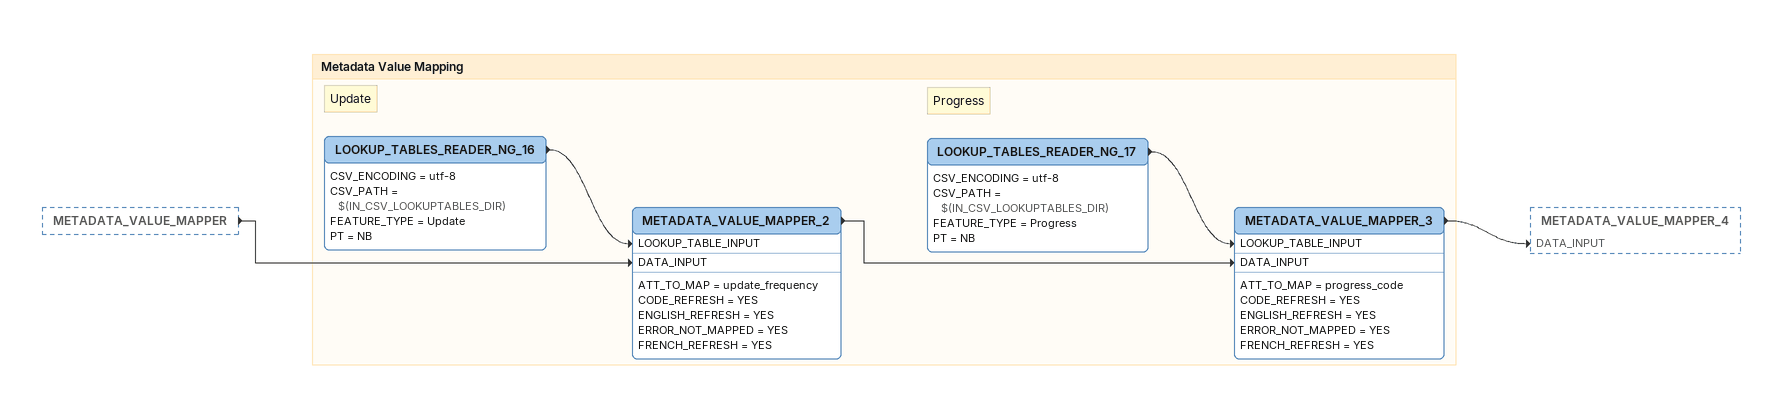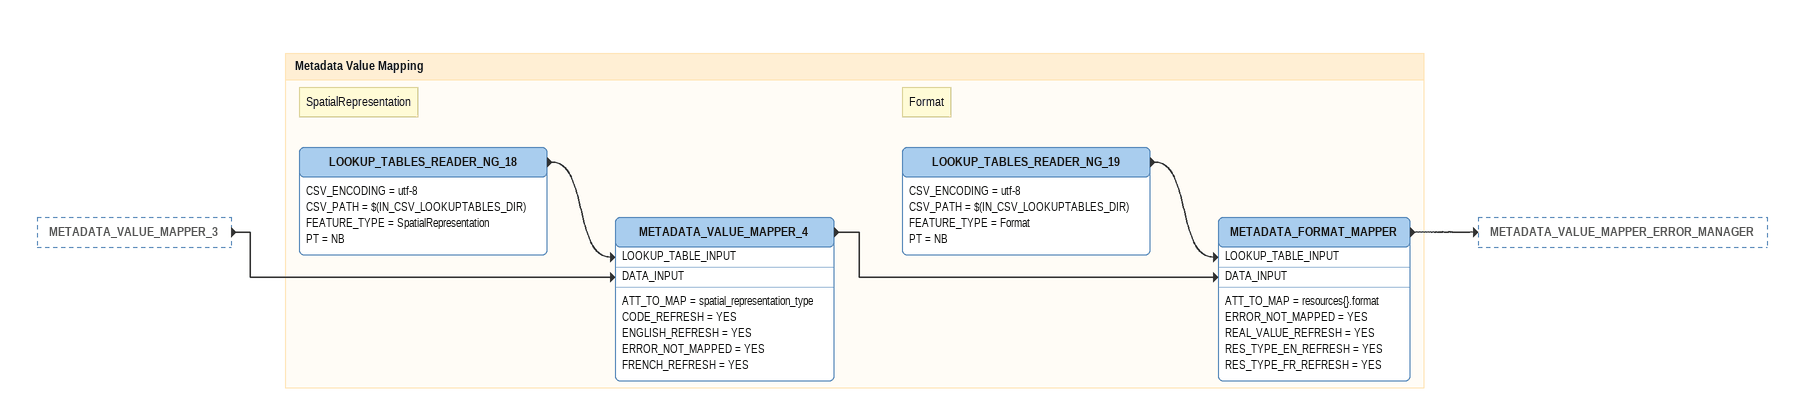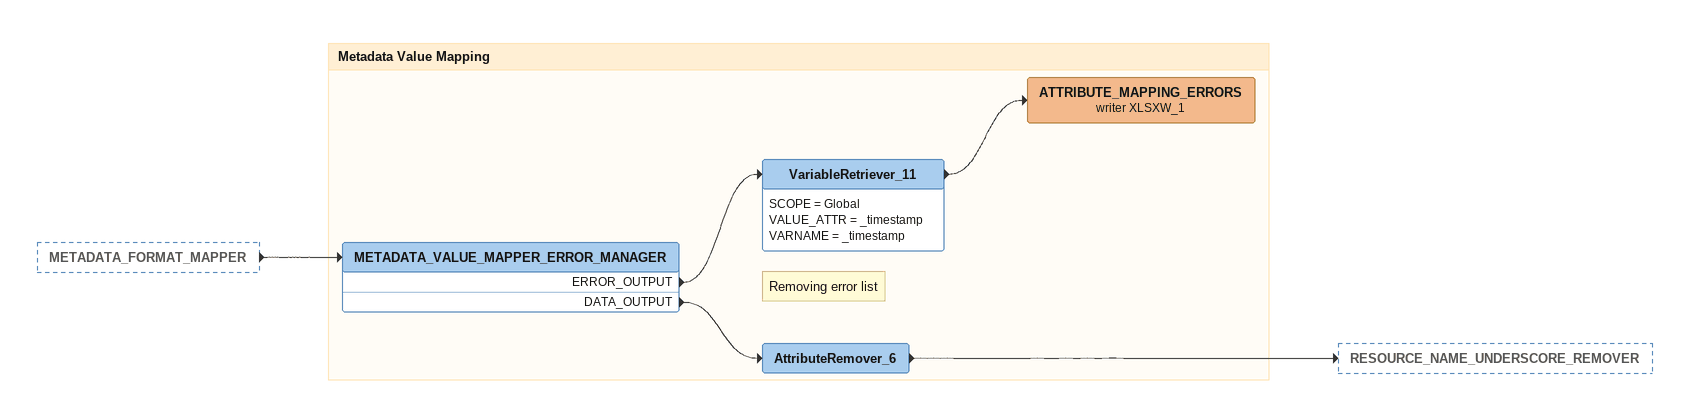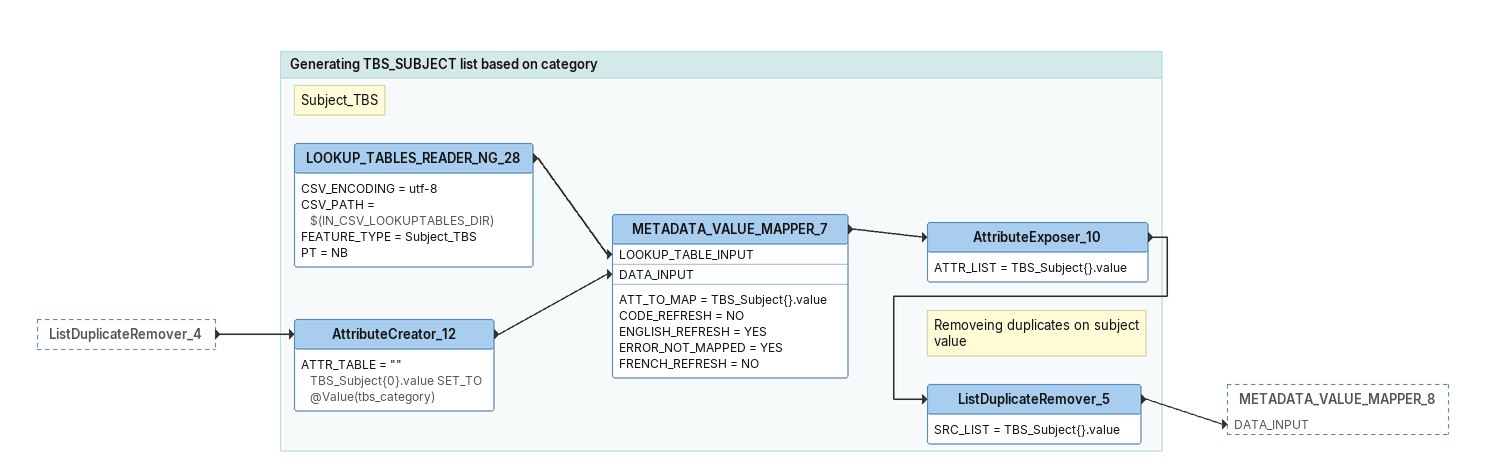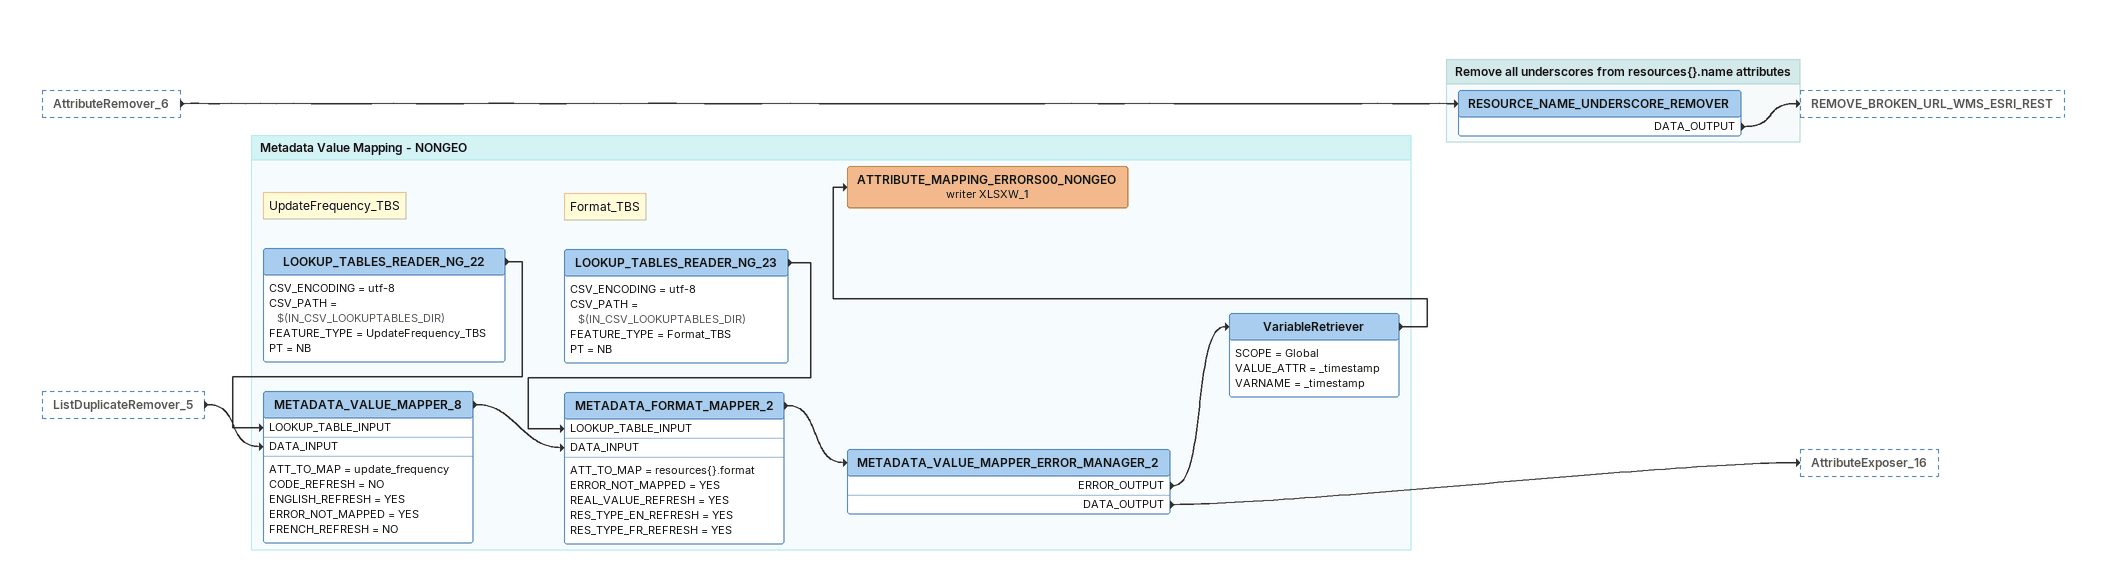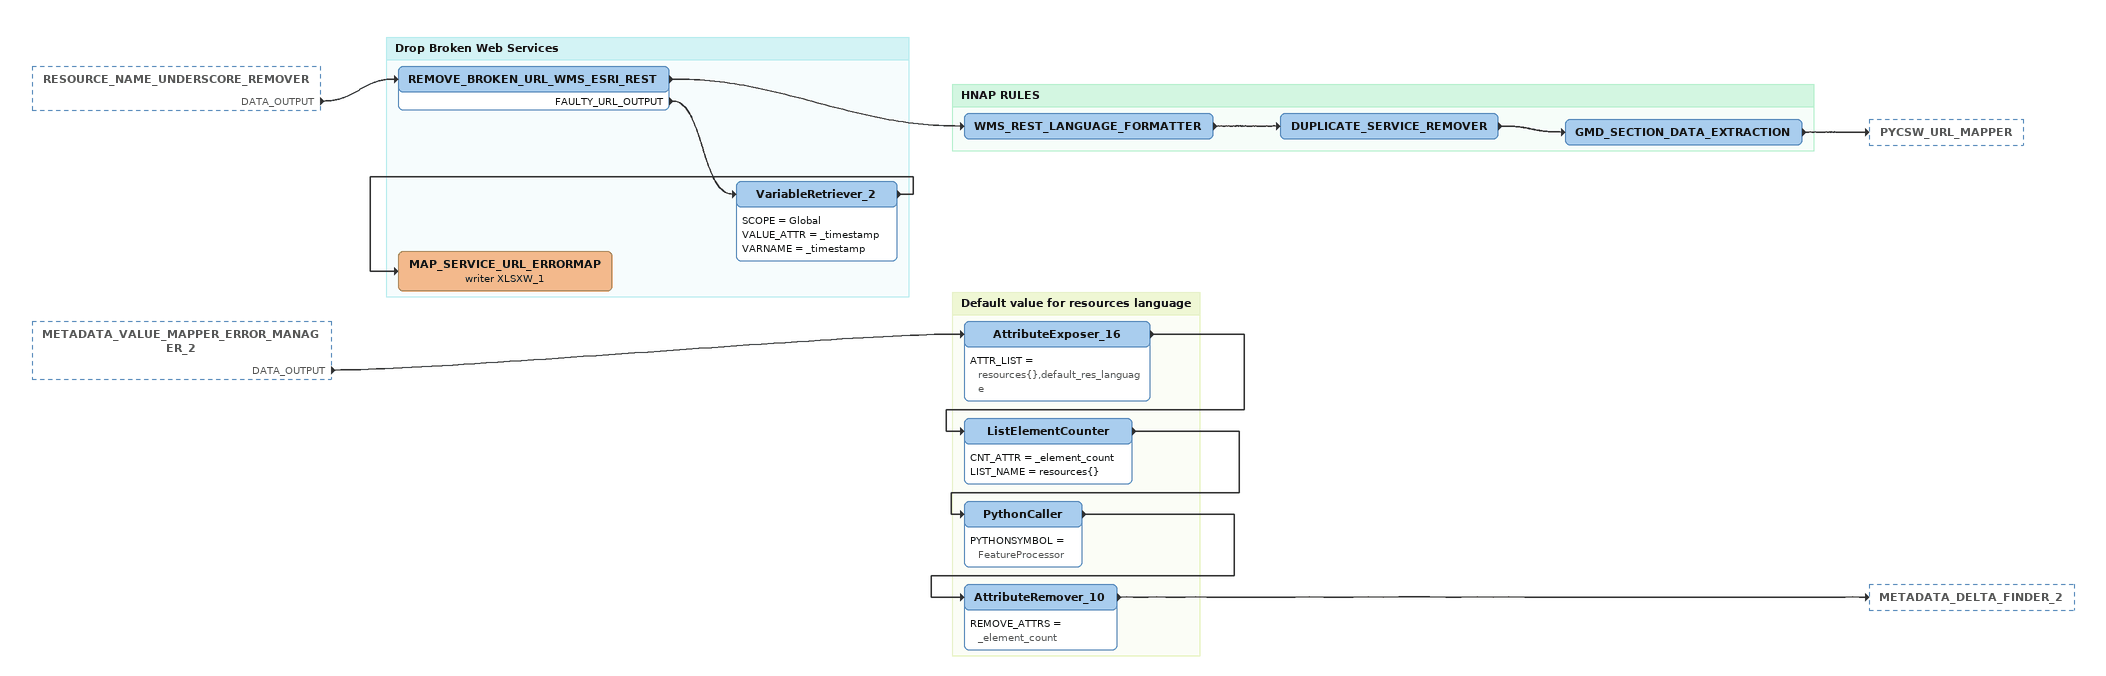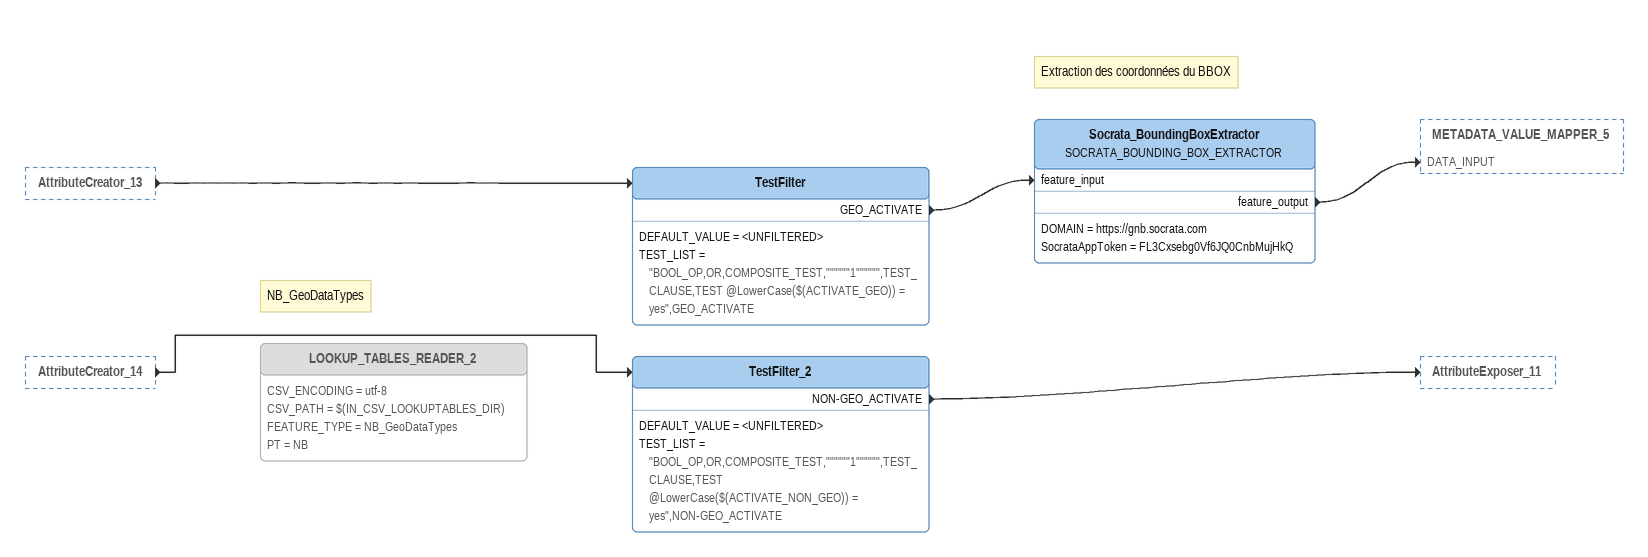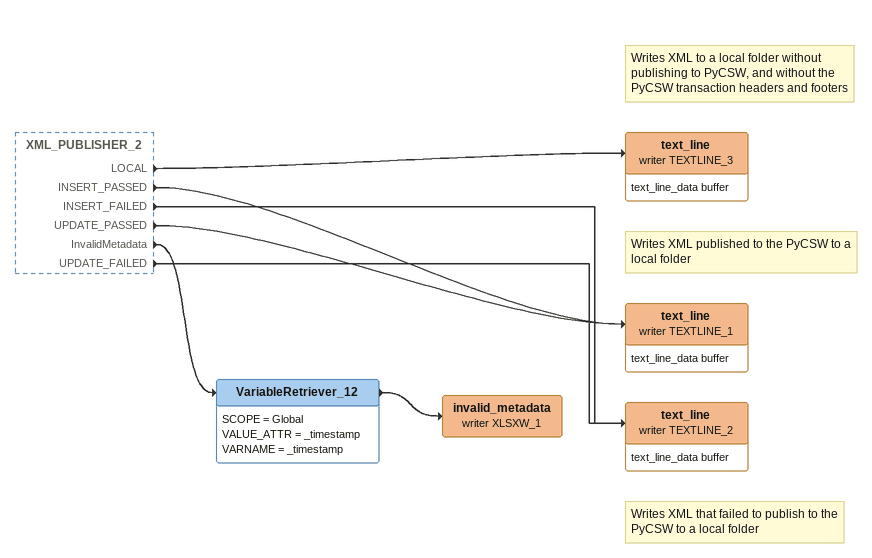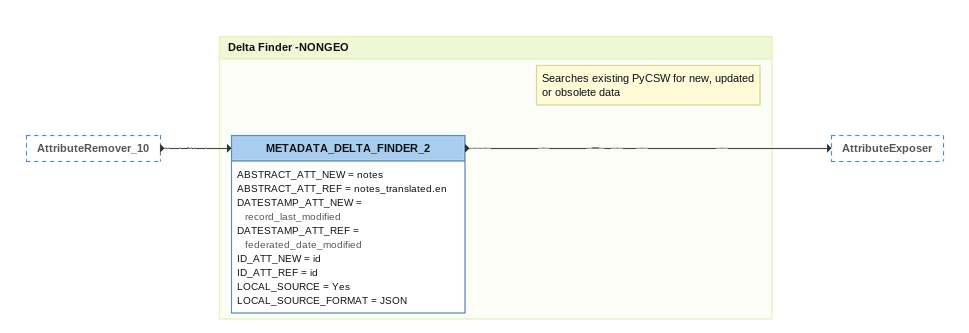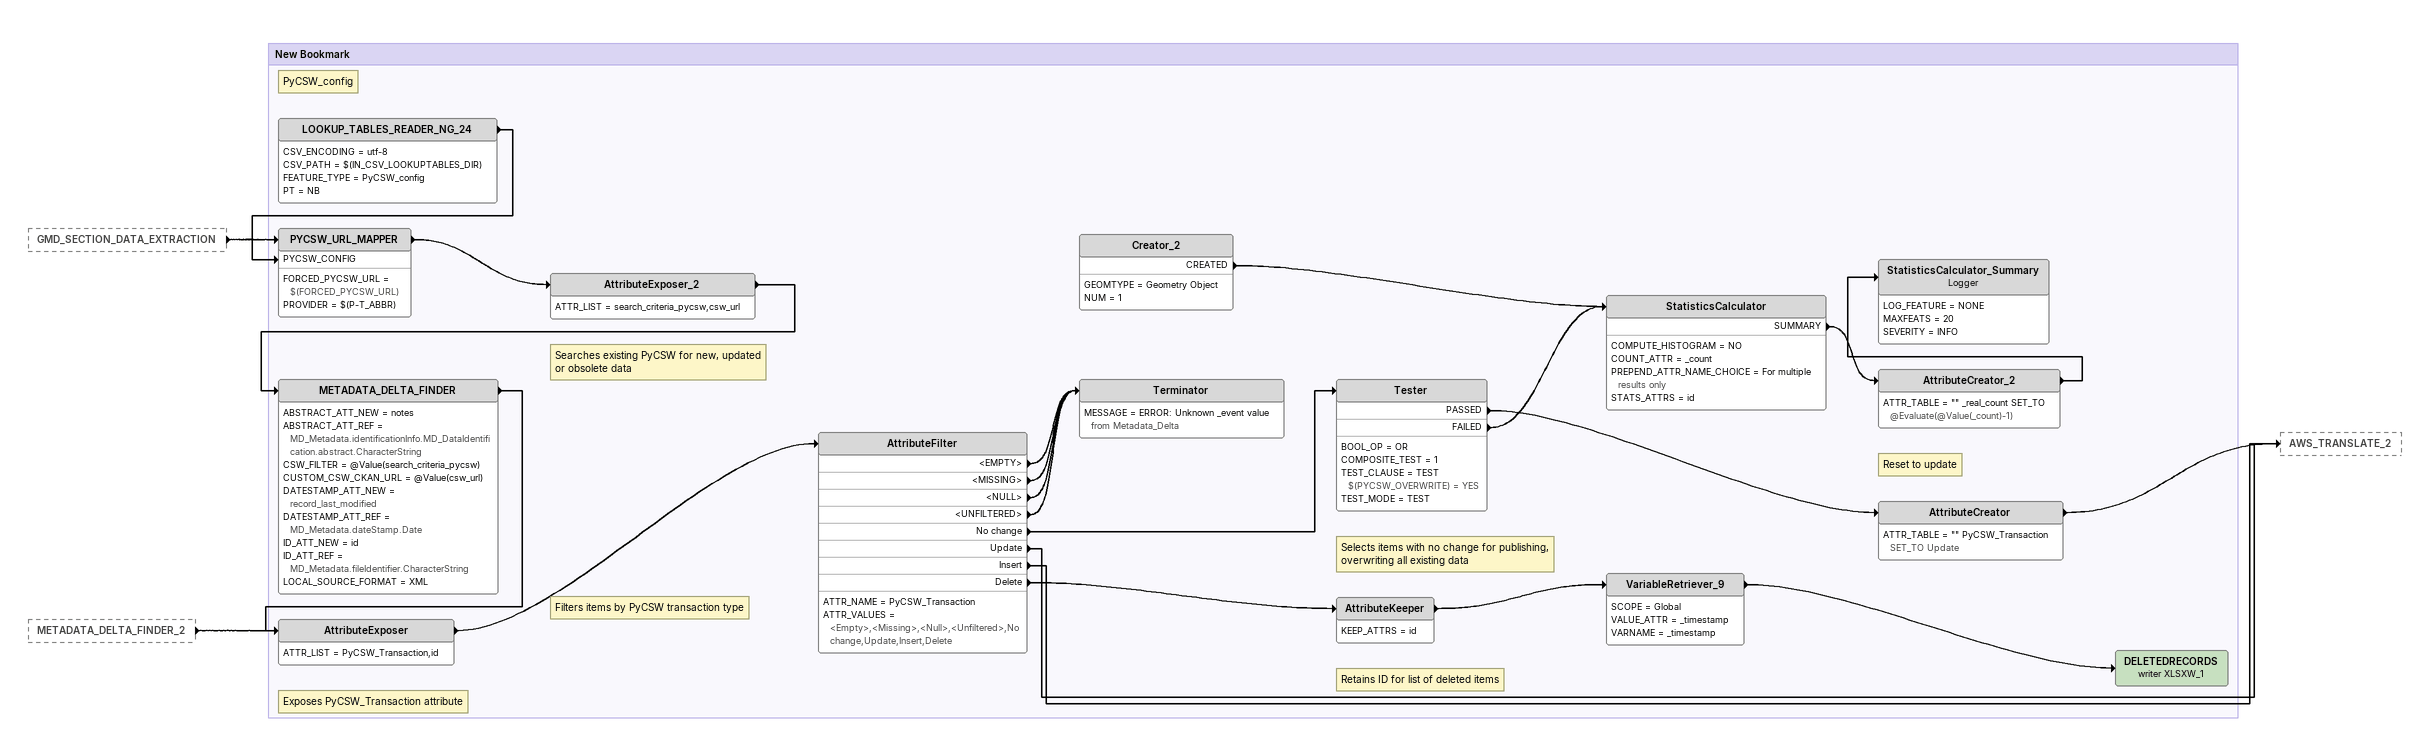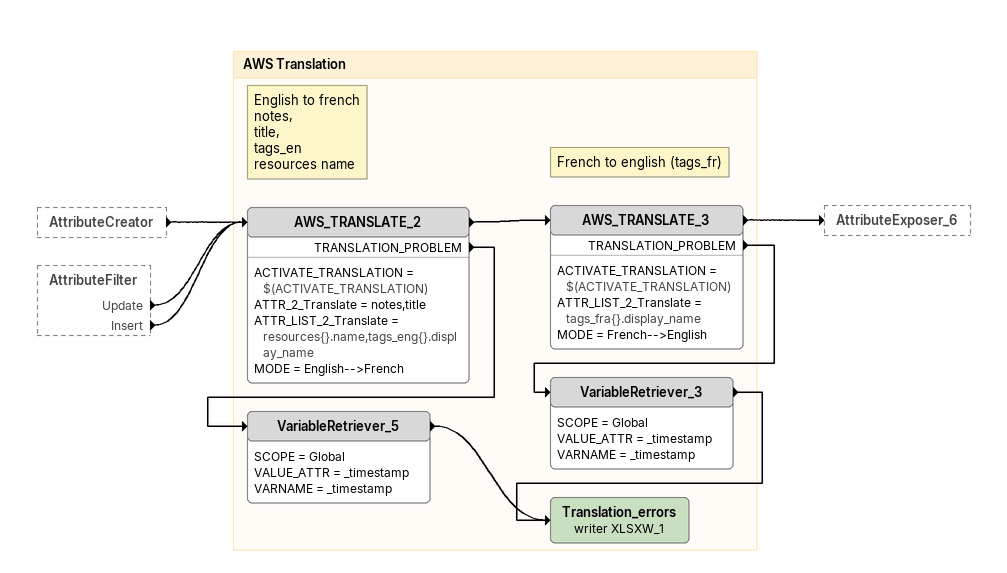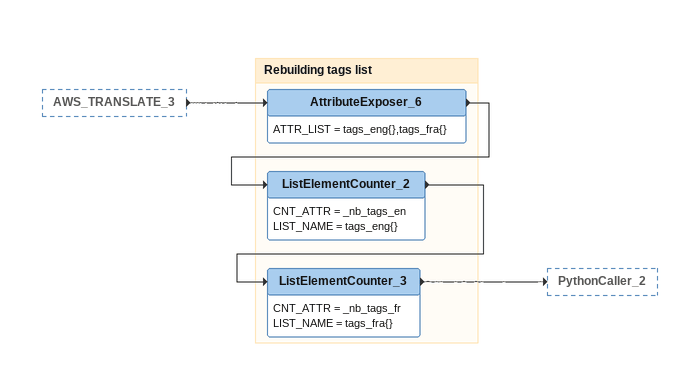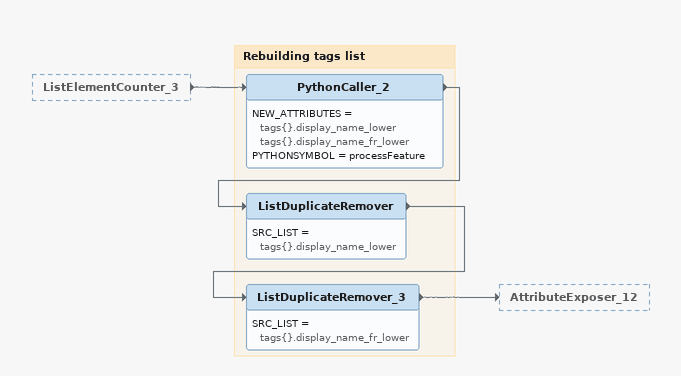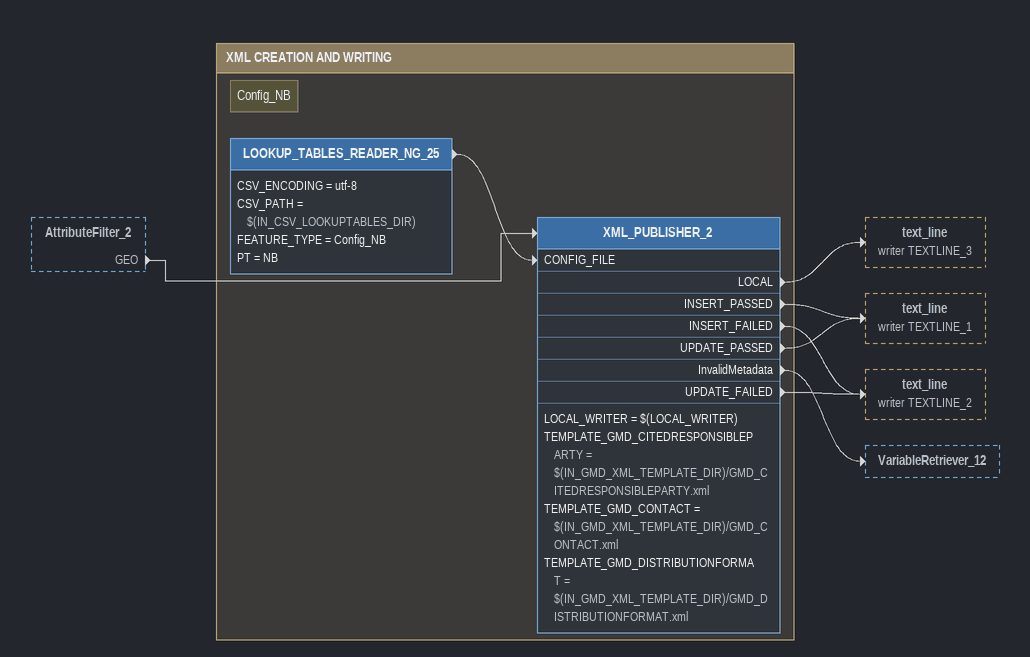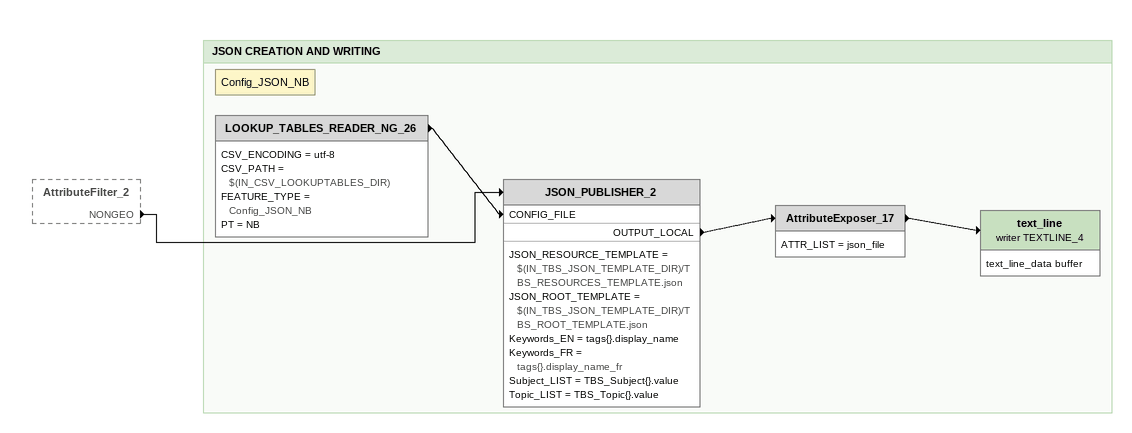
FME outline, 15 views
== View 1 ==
METADATA_VALUE_MAPPER [outside]
    -> METADATA_VALUE_MAPPER_2 [DATA_INPUT]

Bookmark: Metadata Value Mapping
Note: Update
LOOKUP_TABLES_READER_NG_16
    CSV_ENCODING = utf-8
    CSV_PATH = $(IN_CSV_LOOKUPTABLES_DIR)
    FEATURE_TYPE = Update
    PT = NB
    -> METADATA_VALUE_MAPPER_2 [LOOKUP_TABLE_INPUT]
METADATA_VALUE_MAPPER_2
    ATT_TO_MAP = update_frequency
    CODE_REFRESH = YES
    ENGLISH_REFRESH = YES
    ERROR_NOT_MAPPED = YES
    FRENCH_REFRESH = YES
    -> METADATA_VALUE_MAPPER_3 [DATA_INPUT]
Note: Progress
LOOKUP_TABLES_READER_NG_17
    CSV_ENCODING = utf-8
    CSV_PATH = $(IN_CSV_LOOKUPTABLES_DIR)
    FEATURE_TYPE = Progress
    PT = NB
    -> METADATA_VALUE_MAPPER_3 [LOOKUP_TABLE_INPUT]
METADATA_VALUE_MAPPER_3
    ATT_TO_MAP = progress_code
    CODE_REFRESH = YES
    ENGLISH_REFRESH = YES
    ERROR_NOT_MAPPED = YES
    FRENCH_REFRESH = YES
    -> METADATA_VALUE_MAPPER_4 [DATA_INPUT]

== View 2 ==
METADATA_VALUE_MAPPER_3 [outside]
    -> METADATA_VALUE_MAPPER_4 [DATA_INPUT]

Bookmark: Metadata Value Mapping
Note: SpatialRepresentation
LOOKUP_TABLES_READER_NG_18
    CSV_ENCODING = utf-8
    CSV_PATH = $(IN_CSV_LOOKUPTABLES_DIR)
    FEATURE_TYPE = SpatialRepresentation
    PT = NB
    -> METADATA_VALUE_MAPPER_4 [LOOKUP_TABLE_INPUT]
METADATA_VALUE_MAPPER_4
    ATT_TO_MAP = spatial_representation_type
    CODE_REFRESH = YES
    ENGLISH_REFRESH = YES
    ERROR_NOT_MAPPED = YES
    FRENCH_REFRESH = YES
    -> METADATA_FORMAT_MAPPER [DATA_INPUT]
Note: Format
LOOKUP_TABLES_READER_NG_19
    CSV_ENCODING = utf-8
    CSV_PATH = $(IN_CSV_LOOKUPTABLES_DIR)
    FEATURE_TYPE = Format
    PT = NB
    -> METADATA_FORMAT_MAPPER [LOOKUP_TABLE_INPUT]
METADATA_FORMAT_MAPPER
    ATT_TO_MAP = resources{}.format
    ERROR_NOT_MAPPED = YES
    REAL_VALUE_REFRESH = YES
    RES_TYPE_EN_REFRESH = YES
    RES_TYPE_FR_REFRESH = YES
    -> METADATA_VALUE_MAPPER_ERROR_MANAGER

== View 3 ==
METADATA_FORMAT_MAPPER [outside]
    -> METADATA_VALUE_MAPPER_ERROR_MANAGER

Bookmark: Metadata Value Mapping
METADATA_VALUE_MAPPER_ERROR_MANAGER
    ERROR_OUTPUT -> VariableRetriever_11
    DATA_OUTPUT -> AttributeRemover_6
VariableRetriever_11
    SCOPE = Global
    VALUE_ATTR = _timestamp
    VARNAME = _timestamp
    -> ATTRIBUTE_MAPPING_ERRORS (writer XLSXW_1)
ATTRIBUTE_MAPPING_ERRORS (writer XLSXW_1)
Note: Removing error list
AttributeRemover_6
    -> RESOURCE_NAME_UNDERSCORE_REMOVER

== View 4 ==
ListDuplicateRemover_4 [outside]
    -> AttributeCreator_12

Bookmark: Generating TBS_SUBJECT list based on category
AttributeCreator_12
    ATTR_TABLE = "" TBS_Subject{0}.value SET_TO @Value(tbs_category)
    -> METADATA_VALUE_MAPPER_7 [DATA_INPUT]
Note: Subject_TBS
LOOKUP_TABLES_READER_NG_28
    CSV_ENCODING = utf-8
    CSV_PATH = $(IN_CSV_LOOKUPTABLES_DIR)
    FEATURE_TYPE = Subject_TBS
    PT = NB
    -> METADATA_VALUE_MAPPER_7 [LOOKUP_TABLE_INPUT]
METADATA_VALUE_MAPPER_7
    ATT_TO_MAP = TBS_Subject{}.value
    CODE_REFRESH = NO
    ENGLISH_REFRESH = YES
    ERROR_NOT_MAPPED = YES
    FRENCH_REFRESH = NO
    -> AttributeExposer_10
AttributeExposer_10
    ATTR_LIST = TBS_Subject{}.value
    -> ListDuplicateRemover_5
Note: Removeing duplicates on subject value
ListDuplicateRemover_5
    SRC_LIST = TBS_Subject{}.value
    -> METADATA_VALUE_MAPPER_8 [DATA_INPUT]

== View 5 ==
AttributeRemover_6 [outside]
    -> RESOURCE_NAME_UNDERSCORE_REMOVER
ListDuplicateRemover_5 [outside]
    -> METADATA_VALUE_MAPPER_8 [DATA_INPUT]

Bookmark: Remove all underscores from resources{}.name attributes
RESOURCE_NAME_UNDERSCORE_REMOVER
    DATA_OUTPUT -> REMOVE_BROKEN_URL_WMS_ESRI_REST

Bookmark: Metadata Value Mapping - NONGEO
Note: UpdateFrequency_TBS
LOOKUP_TABLES_READER_NG_22
    CSV_ENCODING = utf-8
    CSV_PATH = $(IN_CSV_LOOKUPTABLES_DIR)
    FEATURE_TYPE = UpdateFrequency_TBS
    PT = NB
    -> METADATA_VALUE_MAPPER_8 [LOOKUP_TABLE_INPUT]
METADATA_VALUE_MAPPER_8
    ATT_TO_MAP = update_frequency
    CODE_REFRESH = NO
    ENGLISH_REFRESH = YES
    ERROR_NOT_MAPPED = YES
    FRENCH_REFRESH = NO
    -> METADATA_FORMAT_MAPPER_2 [DATA_INPUT]
Note: Format_TBS
LOOKUP_TABLES_READER_NG_23
    CSV_ENCODING = utf-8
    CSV_PATH = $(IN_CSV_LOOKUPTABLES_DIR)
    FEATURE_TYPE = Format_TBS
    PT = NB
    -> METADATA_FORMAT_MAPPER_2 [LOOKUP_TABLE_INPUT]
METADATA_FORMAT_MAPPER_2
    ATT_TO_MAP = resources{}.format
    ERROR_NOT_MAPPED = YES
    REAL_VALUE_REFRESH = YES
    RES_TYPE_EN_REFRESH = YES
    RES_TYPE_FR_REFRESH = YES
    -> METADATA_VALUE_MAPPER_ERROR_MANAGER_2
METADATA_VALUE_MAPPER_ERROR_MANAGER_2
    ERROR_OUTPUT -> VariableRetriever
    DATA_OUTPUT -> AttributeExposer_16
VariableRetriever
    SCOPE = Global
    VALUE_ATTR = _timestamp
    VARNAME = _timestamp
    -> ATTRIBUTE_MAPPING_ERRORS00_NONGEO (writer XLSXW_1)
ATTRIBUTE_MAPPING_ERRORS00_NONGEO (writer XLSXW_1)

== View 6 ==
RESOURCE_NAME_UNDERSCORE_REMOVER [outside]
    DATA_OUTPUT -> REMOVE_BROKEN_URL_WMS_ESRI_REST
METADATA_VALUE_MAPPER_ERROR_MANAGER_2 [outside]
    DATA_OUTPUT -> AttributeExposer_16

Bookmark: Drop Broken Web Services
REMOVE_BROKEN_URL_WMS_ESRI_REST
    -> WMS_REST_LANGUAGE_FORMATTER
    FAULTY_URL_OUTPUT -> VariableRetriever_2
VariableRetriever_2
    SCOPE = Global
    VALUE_ATTR = _timestamp
    VARNAME = _timestamp
    -> MAP_SERVICE_URL_ERRORMAP (writer XLSXW_1)
MAP_SERVICE_URL_ERRORMAP (writer XLSXW_1)

Bookmark: HNAP RULES
WMS_REST_LANGUAGE_FORMATTER
    -> DUPLICATE_SERVICE_REMOVER
DUPLICATE_SERVICE_REMOVER
    -> GMD_SECTION_DATA_EXTRACTION
GMD_SECTION_DATA_EXTRACTION
    -> PYCSW_URL_MAPPER

Bookmark: Default value for resources language
AttributeExposer_16
    ATTR_LIST = resources{},default_res_language
    -> ListElementCounter
ListElementCounter
    CNT_ATTR = _element_count
    LIST_NAME = resources{}
    -> PythonCaller
PythonCaller
    PYTHONSYMBOL = FeatureProcessor
    -> AttributeRemover_10
AttributeRemover_10
    REMOVE_ATTRS = _element_count
    -> METADATA_DELTA_FINDER_2

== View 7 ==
AttributeCreator_13 [outside]
    -> TestFilter
AttributeCreator_14 [outside]
    -> TestFilter_2
Note: NB_GeoDataTypes
LOOKUP_TABLES_READER_2 [off]
    CSV_ENCODING = utf-8
    CSV_PATH = $(IN_CSV_LOOKUPTABLES_DIR)
    FEATURE_TYPE = NB_GeoDataTypes
    PT = NB
TestFilter_2
    DEFAULT_VALUE = <UNFILTERED>
    TEST_LIST = "BOOL_OP,OR,COMPOSITE_TEST,""""""1"""""",TEST_CLAUSE,TEST @LowerCase($(ACTIVATE_NON_GEO)) = yes",NON-GEO_ACTIVATE
    NON-GEO_ACTIVATE -> AttributeExposer_11
TestFilter
    DEFAULT_VALUE = <UNFILTERED>
    TEST_LIST = "BOOL_OP,OR,COMPOSITE_TEST,""""""1"""""",TEST_CLAUSE,TEST @LowerCase($(ACTIVATE_GEO)) = yes",GEO_ACTIVATE
    GEO_ACTIVATE -> Socrata_BoundingBoxExtractor [feature_input]
Note: Extraction des coordonnées du BBOX
Socrata_BoundingBoxExtractor: SOCRATA_BOUNDING_BOX_EXTRACTOR
    DOMAIN = https://gnb.socrata.com
    SocrataAppToken = FL3Cxsebg0Vf6JQ0CnbMujHkQ
    feature_output -> METADATA_VALUE_MAPPER_5 [DATA_INPUT]

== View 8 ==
XML_PUBLISHER_2 [outside]
    LOCAL -> text_line (writer TEXTLINE_3)
    INSERT_PASSED -> text_line (writer TEXTLINE_1)
    INSERT_FAILED -> text_line (writer TEXTLINE_2)
    UPDATE_PASSED -> text_line (writer TEXTLINE_1)
    InvalidMetadata -> VariableRetriever_12
    UPDATE_FAILED -> text_line (writer TEXTLINE_2)
Note: Writes XML to a local folder without publishing to PyCSW, and without the PyCSW transaction headers and footers
text_line (writer TEXTLINE_3)
    attributes: text_line_data buffer
Note: Writes XML published to the PyCSW to a local folder
text_line (writer TEXTLINE_1)
    attributes: text_line_data buffer
Note: Writes XML that failed to publish to the PyCSW to a local folder
text_line (writer TEXTLINE_2)
    attributes: text_line_data buffer
VariableRetriever_12
    SCOPE = Global
    VALUE_ATTR = _timestamp
    VARNAME = _timestamp
    -> invalid_metadata (writer XLSXW_1)
invalid_metadata (writer XLSXW_1)

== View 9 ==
AttributeRemover_10 [outside]
    -> METADATA_DELTA_FINDER_2

Bookmark: Delta Finder -NONGEO
Note: Searches existing PyCSW for new, updated or obsolete data
METADATA_DELTA_FINDER_2
    ABSTRACT_ATT_NEW = notes
    ABSTRACT_ATT_REF = notes_translated.en
    DATESTAMP_ATT_NEW = record_last_modified
    DATESTAMP_ATT_REF = federated_date_modified
    ID_ATT_NEW = id
    ID_ATT_REF = id
    LOCAL_SOURCE = Yes
    LOCAL_SOURCE_FORMAT = JSON
    -> AttributeExposer

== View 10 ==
GMD_SECTION_DATA_EXTRACTION [outside]
    -> PYCSW_URL_MAPPER
METADATA_DELTA_FINDER_2 [outside]
    -> AttributeExposer

Bookmark: New Bookmark
Note: PyCSW_config
LOOKUP_TABLES_READER_NG_24
    CSV_ENCODING = utf-8
    CSV_PATH = $(IN_CSV_LOOKUPTABLES_DIR)
    FEATURE_TYPE = PyCSW_config
    PT = NB
    -> PYCSW_URL_MAPPER [PYCSW_CONFIG]
PYCSW_URL_MAPPER
    FORCED_PYCSW_URL = $(FORCED_PYCSW_URL)
    PROVIDER = $(P-T_ABBR)
    -> AttributeExposer_2
AttributeExposer_2
    ATTR_LIST = search_criteria_pycsw,csw_url
    -> METADATA_DELTA_FINDER
Note: Searches existing PyCSW for new, updated or obsolete data
METADATA_DELTA_FINDER
    ABSTRACT_ATT_NEW = notes
    ABSTRACT_ATT_REF = MD_Metadata.identificationInfo.MD_DataIdentification.abstract.CharacterString
    CSW_FILTER = @Value(search_criteria_pycsw)
    CUSTOM_CSW_CKAN_URL = @Value(csw_url)
    DATESTAMP_ATT_NEW = record_last_modified
    DATESTAMP_ATT_REF = MD_Metadata.dateStamp.Date
    ID_ATT_NEW = id
    ID_ATT_REF = MD_Metadata.fileIdentifier.CharacterString
    LOCAL_SOURCE_FORMAT = XML
    -> AttributeExposer
Note: Exposes PyCSW_Transaction attribute
AttributeExposer
    ATTR_LIST = PyCSW_Transaction,id
    -> AttributeFilter
Note: Filters items by PyCSW transaction type
AttributeFilter
    ATTR_NAME = PyCSW_Transaction
    ATTR_VALUES = <Empty>,<Missing>,<Null>,<Unfiltered>,No change,Update,Insert,Delete
    <EMPTY> -> Terminator
    <MISSING> -> Terminator
    <NULL> -> Terminator
    <UNFILTERED> -> Terminator
    No change -> Tester
    Update -> AWS_TRANSLATE_2
    Insert -> AWS_TRANSLATE_2
    Delete -> AttributeKeeper
Terminator
    MESSAGE = ERROR: Unknown _event value from Metadata_Delta
Note: Selects items with no change for publishing, overwriting all existing data
Tester
    BOOL_OP = OR
    COMPOSITE_TEST = 1
    TEST_CLAUSE = TEST $(PYCSW_OVERWRITE) = YES
    TEST_MODE = TEST
    PASSED -> AttributeCreator
    FAILED -> StatisticsCalculator
Note: Reset to update
AttributeCreator
    ATTR_TABLE = "" PyCSW_Transaction SET_TO Update
    -> AWS_TRANSLATE_2
Note: Retains ID for list of deleted items
AttributeKeeper
    KEEP_ATTRS = id
    -> VariableRetriever_9
VariableRetriever_9
    SCOPE = Global
    VALUE_ATTR = _timestamp
    VARNAME = _timestamp
    -> DELETEDRECORDS (writer XLSXW_1)
DELETEDRECORDS (writer XLSXW_1)
Creator_2
    GEOMTYPE = Geometry Object
    NUM = 1
    CREATED -> StatisticsCalculator
StatisticsCalculator
    COMPUTE_HISTOGRAM = NO
    COUNT_ATTR = _count
    PREPEND_ATTR_NAME_CHOICE = For multiple results only
    STATS_ATTRS = id
    SUMMARY -> AttributeCreator_2
AttributeCreator_2
    ATTR_TABLE = "" _real_count SET_TO @Evaluate(@Value(_count)-1)
    -> StatisticsCalculator_Summary
StatisticsCalculator_Summary: Logger
    LOG_FEATURE = NONE
    MAXFEATS = 20
    SEVERITY = INFO

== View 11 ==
AttributeCreator [outside]
    -> AWS_TRANSLATE_2
AttributeFilter [outside]
    Update -> AWS_TRANSLATE_2
    Insert -> AWS_TRANSLATE_2

Bookmark: AWS Translation
Note: English to french / notes, / title, / tags_en / resources name
AWS_TRANSLATE_2
    ACTIVATE_TRANSLATION = $(ACTIVATE_TRANSLATION)
    ATTR_2_Translate = notes,title
    ATTR_LIST_2_Translate = resources{}.name,tags_eng{}.display_name
    MODE = English-->French
    -> AWS_TRANSLATE_3
    TRANSLATION_PROBLEM -> VariableRetriever_5
Note: French to english (tags_fr)
AWS_TRANSLATE_3
    ACTIVATE_TRANSLATION = $(ACTIVATE_TRANSLATION)
    ATTR_LIST_2_Translate = tags_fra{}.display_name
    MODE = French-->English
    -> AttributeExposer_6
    TRANSLATION_PROBLEM -> VariableRetriever_3
VariableRetriever_3
    SCOPE = Global
    VALUE_ATTR = _timestamp
    VARNAME = _timestamp
    -> Translation_errors (writer XLSXW_1)
VariableRetriever_5
    SCOPE = Global
    VALUE_ATTR = _timestamp
    VARNAME = _timestamp
    -> Translation_errors (writer XLSXW_1)
Translation_errors (writer XLSXW_1)

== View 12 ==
AWS_TRANSLATE_3 [outside]
    -> AttributeExposer_6

Bookmark: Rebuilding tags list
AttributeExposer_6
    ATTR_LIST = tags_eng{},tags_fra{}
    -> ListElementCounter_2
ListElementCounter_2
    CNT_ATTR = _nb_tags_en
    LIST_NAME = tags_eng{}
    -> ListElementCounter_3
ListElementCounter_3
    CNT_ATTR = _nb_tags_fr
    LIST_NAME = tags_fra{}
    -> PythonCaller_2

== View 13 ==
ListElementCounter_3 [outside]
    -> PythonCaller_2

Bookmark: Rebuilding tags list
PythonCaller_2
    NEW_ATTRIBUTES = tags{}.display_name_lower tags{}.display_name_fr_lower
    PYTHONSYMBOL = processFeature
    -> ListDuplicateRemover
ListDuplicateRemover
    SRC_LIST = tags{}.display_name_lower
    -> ListDuplicateRemover_3
ListDuplicateRemover_3
    SRC_LIST = tags{}.display_name_fr_lower
    -> AttributeExposer_12

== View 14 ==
AttributeFilter_2 [outside]
    GEO -> XML_PUBLISHER_2

Bookmark: XML CREATION AND WRITING
Note: Config_NB
LOOKUP_TABLES_READER_NG_25
    CSV_ENCODING = utf-8
    CSV_PATH = $(IN_CSV_LOOKUPTABLES_DIR)
    FEATURE_TYPE = Config_NB
    PT = NB
    -> XML_PUBLISHER_2 [CONFIG_FILE]
XML_PUBLISHER_2
    LOCAL_WRITER = $(LOCAL_WRITER)
    TEMPLATE_GMD_CITEDRESPONSIBLEPARTY = $(IN_GMD_XML_TEMPLATE_DIR)/GMD_CITEDRESPONSIBLEPARTY.xml
    TEMPLATE_GMD_CONTACT = $(IN_GMD_XML_TEMPLATE_DIR)/GMD_CONTACT.xml
    TEMPLATE_GMD_DISTRIBUTIONFORMAT = $(IN_GMD_XML_TEMPLATE_DIR)/GMD_DISTRIBUTIONFORMAT.xml
    LOCAL -> text_line (writer TEXTLINE_3)
    INSERT_PASSED -> text_line (writer TEXTLINE_1)
    INSERT_FAILED -> text_line (writer TEXTLINE_2)
    UPDATE_PASSED -> text_line (writer TEXTLINE_1)
    InvalidMetadata -> VariableRetriever_12
    UPDATE_FAILED -> text_line (writer TEXTLINE_2)

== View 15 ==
AttributeFilter_2 [outside]
    NONGEO -> JSON_PUBLISHER_2

Bookmark: JSON CREATION AND WRITING
Note: Config_JSON_NB
LOOKUP_TABLES_READER_NG_26
    CSV_ENCODING = utf-8
    CSV_PATH = $(IN_CSV_LOOKUPTABLES_DIR)
    FEATURE_TYPE = Config_JSON_NB
    PT = NB
    -> JSON_PUBLISHER_2 [CONFIG_FILE]
JSON_PUBLISHER_2
    JSON_RESOURCE_TEMPLATE = $(IN_TBS_JSON_TEMPLATE_DIR)/TBS_RESOURCES_TEMPLATE.json
    JSON_ROOT_TEMPLATE = $(IN_TBS_JSON_TEMPLATE_DIR)/TBS_ROOT_TEMPLATE.json
    Keywords_EN = tags{}.display_name
    Keywords_FR = tags{}.display_name_fr
    Subject_LIST = TBS_Subject{}.value
    Topic_LIST = TBS_Topic{}.value
    OUTPUT_LOCAL -> AttributeExposer_17
AttributeExposer_17
    ATTR_LIST = json_file
    -> text_line (writer TEXTLINE_4)
text_line (writer TEXTLINE_4)
    attributes: text_line_data buffer
